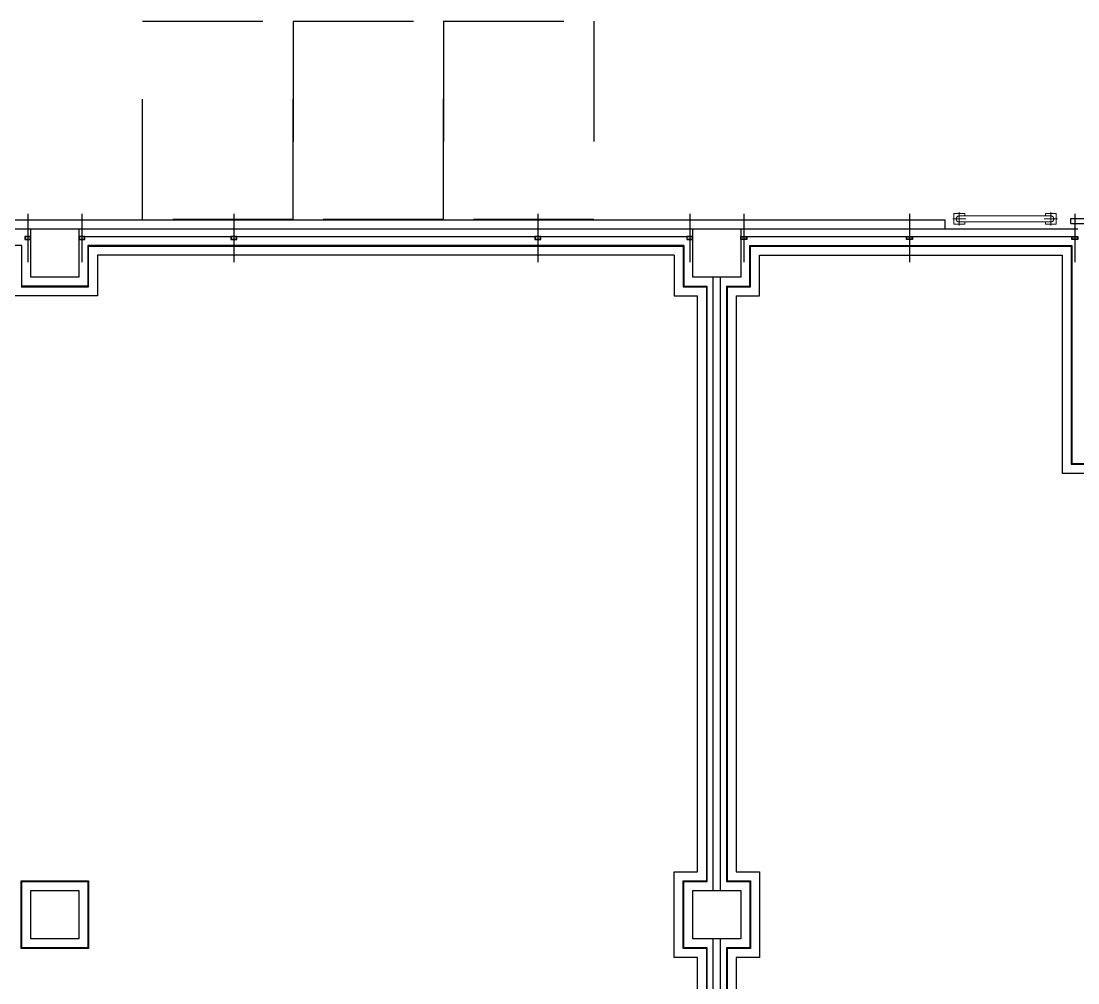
# Model space of a CAD drawing. Header units: millimetres. Extents: x 8456 to 190005487, y 619 to 455456909.
# Drawn here: x 208204 to 210909, y 154830 to 157292 of the extents above; entities that cross this region are included whole.
import ezdxf

# ---------------------------------------------------------------- set-up
doc = ezdxf.new("R2010")
doc.units = ezdxf.units.MM
doc.header["$LTSCALE"] = 400
doc.header["$MEASUREMENT"] = 0
for name, pattern in [('CEN', [62, 60, -1, 0, -1]), ('DASHED2', [0.375, 0.25, -0.125]), ('HID', [2, 1.1, -0.9]), ('XR-평면도$0$HID', [2, 1.1, -0.9])]:
    doc.linetypes.add(name, pattern=pattern)
doc.layers.get('0').update_dxf_attribs({"linetype": 'CONTINUOUS'})
for name, color, linetype in [('A-FUR2', 4, 'DASHED2'), ('CEN', 1, 'CEN'), ('COL', 2, 'CONTINUOUS'), ('WALL', 4, 'CONTINUOUS'), ('석고보드', 4, 'CONTINUOUS'), ('저온단열', 160, 'CONTINUOUS'), ('충돌방지대', 6, 'CONTINUOUS'), ('판넬', 4, 'CONTINUOUS')]:
    doc.layers.add(name, color=color, linetype=linetype)
doc.layers.add('XR-평면도$0$A-DWXM-DOOR', color=4, linetype='CONTINUOUS', lineweight=25)
doc.layers.add('XR-평면도$0$A-FFXM-FURN1', color=8, linetype='XR-평면도$0$HID', lineweight=18)

# ---------------------------------------------------------------- blocks, each defined once
blk = doc.blocks.new('A$C2DB436D3')
at = {"layer": 'A-FUR2', "color": 8, "linetype": 'HID'}
for p, q in [((24194.3, 18634, 2515.7), (24194.3, 19360, 2515.7)), ((24194.3, 19360, 2515.7), (24744.3, 19360, 2515.7)), ((24744.3, 19360, 2515.7), (24744.3, 18634, 2515.7)), ((24744.3, 18634, 2515.7), (24744.3, 19360, 2515.7)), ((24744.3, 19360, 2515.7), (25294.3, 19360, 2515.7)), ((25294.3, 19360, 2515.7), (25294.3, 18634, 2515.7)), ((25294.3, 18634, 2515.7), (25294.3, 19360, 2515.7)), ((25294.3, 19360, 2515.7), (25844.3, 19360, 2515.7)), ((25844.3, 19360, 2515.7), (25844.3, 18634, 2515.7)), ((24744.3, 18634, 2515.7), (24194.3, 18634, 2515.7)), ((25294.3, 18634, 2515.7), (24744.3, 18634, 2515.7)), ((25844.3, 18634, 2515.7), (25294.3, 18634, 2515.7))]:
    blk.add_line(p, q, dxfattribs=at)
at = {"layer": 'CEN', "color": 8}
for p, q in [((23774.5, 18654.6, 2515.7), (23774.5, 18478.6, 2515.7)), ((23972.5, 18654.6, 2515.7), (23972.5, 18478.6, 2515.7)), ((24528, 18654.6, 2515.7), (24528, 18478.6, 2515.7)), ((25639, 18654.6, 2515.7), (25639, 18478.6, 2515.7)), ((26194.5, 18654.6, 2515.7), (26194.5, 18478.6, 2515.7)), ((26392.5, 18654.6, 2515.7), (26392.5, 18478.6, 2515.7)), ((26997.5, 18654.6, 2515.7), (26997.5, 18478.6, 2515.7)), ((27602.5, 18654.6, 2515.7), (27602.5, 18478.6, 2515.7))]:
    blk.add_line(p, q, dxfattribs=at)
at = {"layer": 'COL', "color": 8}
for p, q in [((23785.5, 18599.6, 2515.7), (23961.5, 18599.6, 2515.7)), ((23785.5, 18423.6, 2515.7), (23785.5, 18599.6, 2515.7)), ((23961.5, 18599.6, 2515.7), (23961.5, 18423.6, 2515.7)), ((26205.5, 18599.6, 2515.7), (26381.5, 18599.6, 2515.7)), ((26205.5, 18423.6, 2515.7), (26205.5, 18599.6, 2515.7)), ((26381.5, 18599.6, 2515.7), (26381.5, 18423.6, 2515.7)), ((23961.5, 18423.6, 2515.7), (23785.5, 18423.6, 2515.7)), ((26381.5, 18423.6, 2515.7), (26205.5, 18423.6, 2515.7)), ((23785.5, 16179.6, 2515.7), (23961.5, 16179.6, 2515.7)), ((23785.5, 16003.6, 2515.7), (23785.5, 16179.6, 2515.7)), ((23961.5, 16179.6, 2515.7), (23961.5, 16003.6, 2515.7)), ((26205.5, 16179.6, 2515.7), (26381.5, 16179.6, 2515.7)), ((26205.5, 16003.6, 2515.7), (26205.5, 16179.6, 2515.7)), ((26381.5, 16179.6, 2515.7), (26381.5, 16003.6, 2515.7)), ((23961.5, 16003.6, 2515.7), (23785.5, 16003.6, 2515.7)), ((26381.5, 16003.6, 2515.7), (26205.5, 16003.6, 2515.7))]:
    blk.add_line(p, q, dxfattribs=at)
at = {"layer": 'WALL', "color": 8}
for p, q in [((26279.8, 16179.6, 2515.7), (26279.8, 18423.6, 2515.7)), ((26307.3, 16179.6, 2515.7), (26307.3, 18423.6, 2515.7)), ((26279.8, 13759.6, 2515.7), (26279.8, 16003.6, 2515.7)), ((26307.3, 13759.6, 2515.7), (26307.3, 16003.6, 2515.7))]:
    blk.add_line(p, q, dxfattribs=at)
at = {"layer": 'XR-평면도$0$A-DWXM-DOOR', "color": 8}
for p, q in [((27588, 18619.9, 2515.7), (27588, 18638, 2515.7)), ((27588, 18638, 2515.7), (27763.8, 18638, 2515.7)), ((27588, 18619.9, 2515.7), (27763.5, 18619.9, 2515.7))]:
    blk.add_line(p, q, dxfattribs=at)
at = {"layer": 'XR-평면도$0$A-FFXM-FURN1', "color": 8}
for p, q in [((27180.1, 18612.3, 2515.7), (27180.1, 18660.7, 2515.7)), ((27514.5, 18612.3, 2515.7), (27514.5, 18660.7, 2515.7)), ((27204.3, 18636.5, 2515.7), (27155.9, 18636.5, 2515.7)), ((27160.3, 18656.3, 2515.7), (27199.9, 18656.3, 2515.7)), ((27160.3, 18616.7, 2515.7), (27160.3, 18656.3, 2515.7)), ((27180.1, 18647.5, 2515.7), (27514.5, 18647.5, 2515.7)), ((27180.1, 18625.5, 2515.7), (27514.5, 18625.5, 2515.7)), ((27199.9, 18647.5, 2515.7), (27199.9, 18656.3, 2515.7)), ((27199.9, 18616.7, 2515.7), (27199.9, 18625.5, 2515.7)), ((27490.3, 18636.5, 2515.7), (27538.7, 18636.5, 2515.7)), ((27534.3, 18656.3, 2515.7), (27494.7, 18656.3, 2515.7)), ((27494.7, 18647.5, 2515.7), (27494.7, 18656.3, 2515.7)), ((27494.7, 18616.7, 2515.7), (27494.7, 18625.5, 2515.7)), ((27534.3, 18616.7, 2515.7), (27534.3, 18656.3, 2515.7)), ((27160.3, 18616.7, 2515.7), (27199.9, 18616.7, 2515.7)), ((27534.3, 18616.7, 2515.7), (27494.7, 18616.7, 2515.7))]:
    blk.add_line(p, q, dxfattribs=at)
for centre, start, end in [((27180.1, 18636.5, 2515.7), 90, 270), ((27514.5, 18636.5, 2515.7), 270, 90)]:
    blk.add_arc(centre, 11, start, end, dxfattribs=at)
at = {"layer": '석고보드', "color": 8}
for p, q in [((23996.7, 18388.4, 2515.7), (23996.7, 18536.9, 2515.7)), ((23996.7, 18536.9, 2515.7), (26170.3, 18536.9, 2515.7)), ((26170.3, 18536.9, 2515.7), (26170.3, 18388.4, 2515.7)), ((26416.7, 18388.4, 2515.7), (26416.7, 18536.9, 2515.7)), ((26416.7, 18536.9, 2515.7), (27589.3, 18536.9, 2515.7)), ((27589.3, 18536.9, 2515.7), (27589.3, 17739.4, 2515.7)), ((23750.3, 18388.4, 2515.7), (23996.7, 18388.4, 2515.7)), ((26170.3, 18388.4, 2515.7), (26255.6, 18388.4, 2515.7)), ((26255.6, 18388.4, 2515.7), (26255.6, 16214.8, 2515.7)), ((26331.5, 18388.4, 2515.7), (26416.7, 18388.4, 2515.7)), ((26331.5, 18388.4, 2515.7), (26331.5, 16214.8, 2515.7)), ((27589.3, 17739.4, 2515.7), (27780.7, 17739.4, 2515.7)), ((23750.3, 16214.8, 2515.7), (23996.7, 16214.8, 2515.7)), ((23750.3, 15968.4, 2515.7), (23750.3, 16214.8, 2515.7)), ((23996.7, 16214.8, 2515.7), (23996.7, 15968.4, 2515.7)), ((26170.3, 15968.4, 2515.7), (26170.3, 16214.8, 2515.7)), ((26170.3, 16214.8, 2515.7), (26255.6, 16214.8, 2515.7)), ((26331.5, 16214.8, 2515.7), (26416.7, 16214.8, 2515.7)), ((26416.7, 16214.8, 2515.7), (26416.7, 15968.4, 2515.7)), ((23996.7, 15968.4, 2515.7), (23750.3, 15968.4, 2515.7)), ((26255.6, 15968.4, 2515.7), (26170.3, 15968.4, 2515.7)), ((26255.6, 15968.4, 2515.7), (26255.6, 13794.8, 2515.7)), ((26331.5, 15968.4, 2515.7), (26331.5, 13794.8, 2515.7)), ((26416.7, 15968.4, 2515.7), (26331.5, 15968.4, 2515.7))]:
    blk.add_line(p, q, dxfattribs=at)
at = {"layer": '저온단열', "color": 8}
for p, q in [((23752.5, 18539.1, 2515.7), (22575.5, 18539.1, 2515.7)), ((23752.5, 18390.6, 2515.7), (23752.5, 18539.1, 2515.7)), ((26172.5, 18539.1, 2515.7), (23994.5, 18539.1, 2515.7)), ((23994.5, 18539.1, 2515.7), (23994.5, 18390.6, 2515.7)), ((26172.5, 18539.1, 2515.7), (26172.5, 18390.6, 2515.7)), ((26414.5, 18390.6, 2515.7), (26414.5, 18539.1, 2515.7)), ((26414.5, 18539.1, 2515.7), (27591.5, 18539.1, 2515.7)), ((27591.5, 18539.1, 2515.7), (27591.5, 17741.6, 2515.7)), ((23994.5, 18390.6, 2515.7), (23752.5, 18390.6, 2515.7)), ((26172.5, 18390.6, 2515.7), (26257.8, 18390.6, 2515.7)), ((26257.8, 16212.6, 2515.7), (26257.8, 18390.6, 2515.7)), ((26329.3, 18390.6, 2515.7), (26414.5, 18390.6, 2515.7)), ((26329.3, 18390.6, 2515.7), (26329.3, 16212.6, 2515.7)), ((27591.5, 17741.6, 2515.7), (27778.5, 17741.6, 2515.7)), ((23752.5, 16212.6, 2515.7), (23994.5, 16212.6, 2515.7)), ((23752.5, 15970.6, 2515.7), (23752.5, 16212.6, 2515.7)), ((23994.5, 16212.6, 2515.7), (23994.5, 15970.6, 2515.7)), ((26172.5, 15970.6, 2515.7), (26172.5, 16212.6, 2515.7)), ((26172.5, 16212.6, 2515.7), (26257.8, 16212.6, 2515.7)), ((26329.3, 16212.6, 2515.7), (26414.5, 16212.6, 2515.7)), ((26414.5, 16212.6, 2515.7), (26414.5, 15970.6, 2515.7)), ((23994.5, 15970.6, 2515.7), (23752.5, 15970.6, 2515.7)), ((26257.8, 15970.6, 2515.7), (26172.5, 15970.6, 2515.7)), ((26257.8, 13792.6, 2515.7), (26257.8, 15970.6, 2515.7)), ((26329.3, 15970.6, 2515.7), (26329.3, 13792.6, 2515.7)), ((26414.5, 15970.6, 2515.7), (26329.3, 15970.6, 2515.7))]:
    blk.add_line(p, q, dxfattribs=at)
at = {"layer": '충돌방지대', "color": 8}
for p, q in [((23039.7, 18632.6, 2515.7), (27127.3, 18632.6, 2515.7)), ((27127.3, 18632.6, 2515.7), (27127.3, 18599.6, 2515.7)), ((26137.3, 18503.9, 2515.7), (24029.7, 18503.9, 2515.7)), ((24029.7, 18503.9, 2515.7), (24029.7, 18355.4, 2515.7)), ((26137.3, 18503.9, 2515.7), (26137.3, 18355.4, 2515.7)), ((26449.7, 18355.4, 2515.7), (26449.7, 18503.9, 2515.7)), ((26449.7, 18503.9, 2515.7), (27556.3, 18503.9, 2515.7)), ((27556.3, 18503.9, 2515.7), (27556.3, 17706.4, 2515.7)), ((24029.7, 18355.4, 2515.7), (23717.3, 18355.4, 2515.7)), ((26137.3, 18355.4, 2515.7), (26222.6, 18355.4, 2515.7)), ((26222.6, 16247.8, 2515.7), (26222.6, 18355.4, 2515.7)), ((26364.5, 18355.4, 2515.7), (26449.7, 18355.4, 2515.7)), ((26364.5, 18355.4, 2515.7), (26364.5, 16247.8, 2515.7)), ((27556.3, 17706.4, 2515.7), (27676.2, 17706.4, 2515.7)), ((26137.3, 15935.4, 2515.7), (26137.3, 16247.8, 2515.7)), ((26137.3, 16247.8, 2515.7), (26222.6, 16247.8, 2515.7)), ((26364.5, 16247.8, 2515.7), (26449.7, 16247.8, 2515.7)), ((26449.7, 16247.8, 2515.7), (26449.7, 15935.4, 2515.7)), ((26222.6, 15935.4, 2515.7), (26137.3, 15935.4, 2515.7)), ((26222.6, 13827.8, 2515.7), (26222.6, 15935.4, 2515.7)), ((26449.7, 15935.4, 2515.7), (26364.5, 15935.4, 2515.7)), ((26364.5, 15935.4, 2515.7), (26364.5, 13827.8, 2515.7))]:
    blk.add_line(p, q, dxfattribs=at)
at = {"layer": '판넬', "color": 8}
for p, q in [((22553.5, 18599.6, 2515.7), (23785.5, 18599.6, 2515.7)), ((23961.5, 18599.6, 2515.7), (26205.5, 18599.6, 2515.7)), ((26381.5, 18599.6, 2515.7), (27613.5, 18599.6, 2515.7)), ((23961.5, 18572.1, 2515.7), (25069.8, 18572.1, 2515.7)), ((25069.8, 18572.1, 2515.7), (26205.5, 18572.1, 2515.7)), ((26381.5, 18572.1, 2515.7), (27613.5, 18572.1, 2515.7))]:
    blk.add_line(p, q, dxfattribs=at)
at = {"layer": '판넬', "color": 8, "elevation": 2515.7}
for points in [[(23763.5, 18561.1), (23785.5, 18561.1), (23785.5, 18572.1), (23763.5, 18572.1)], [(23764.5, 18562), (23784.5, 18562), (23784.5, 18571.1), (23764.5, 18571.1)], [(23961.5, 18561.1), (23983.5, 18561.1), (23983.5, 18572.1), (23961.5, 18572.1)], [(23962.5, 18562), (23982.5, 18562), (23982.5, 18571.1), (23962.5, 18571.1)], [(24517, 18561.1), (24539, 18561.1), (24539, 18572.1), (24517, 18572.1)], [(24518, 18562), (24538, 18562), (24538, 18571.1), (24518, 18571.1)], [(25628, 18561.1), (25650, 18561.1), (25650, 18572.1), (25628, 18572.1)], [(25629, 18562), (25649, 18562), (25649, 18571.1), (25629, 18571.1)], [(26183.5, 18561.1), (26205.5, 18561.1), (26205.5, 18572.1), (26183.5, 18572.1)], [(26184.5, 18562), (26204.5, 18562), (26204.5, 18571.1), (26184.5, 18571.1)], [(26403.5, 18561.1), (26381.5, 18561.1), (26381.5, 18572.1), (26403.5, 18572.1)], [(26402.5, 18562), (26382.5, 18562), (26382.5, 18571.1), (26402.5, 18571.1)], [(27008.5, 18561.1), (26986.5, 18561.1), (26986.5, 18572.1), (27008.5, 18572.1)], [(27007.5, 18562), (26987.5, 18562), (26987.5, 18571.1), (27007.5, 18571.1)], [(27613.5, 18561.1), (27591.5, 18561.1), (27591.5, 18572.1), (27613.5, 18572.1)], [(27612.5, 18562), (27592.5, 18562), (27592.5, 18571.1), (27612.5, 18571.1)]]:
    blk.add_lwpolyline(points, close=True, dxfattribs=at)

msp = doc.modelspace()

# ---------------------------------------------------------------- block references
at = {"xscale": 0.7, "yscale": 0.7, "zscale": 0.7}
msp.add_blockref('A$C2DB436D3', (191579.1, 143740.2, -160.1), dxfattribs=at)

doc.saveas('drawing.dxf')
